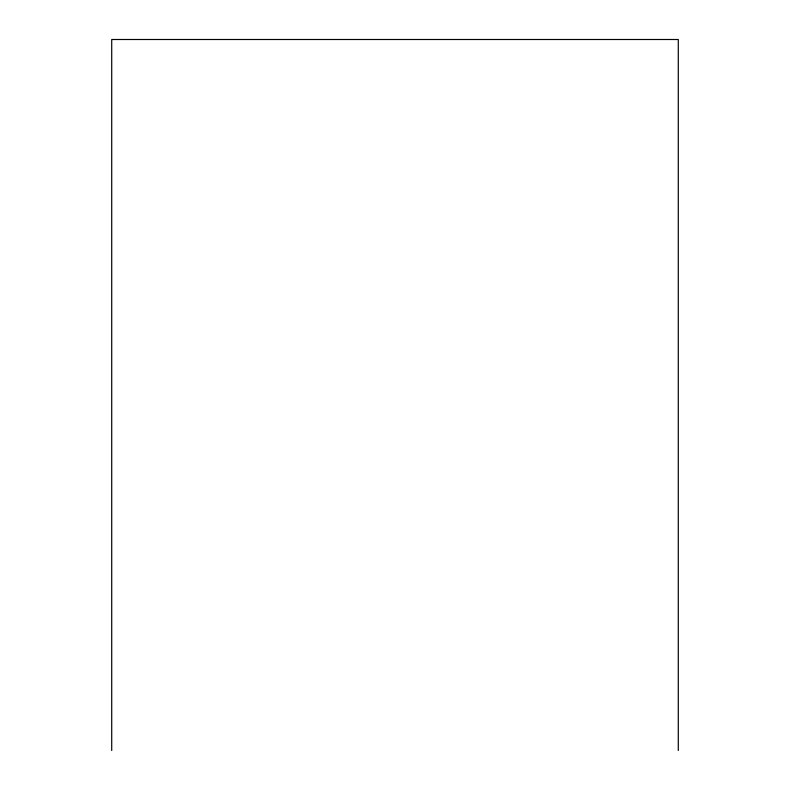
<?xml version="1.0" encoding="UTF-8"?>
<svg xmlns="http://www.w3.org/2000/svg" width="790" height="790" viewBox="0 0 790 790"><rect width="100%" height="100%" fill="white"/><g stroke="black" fill="none" stroke-linecap="round" stroke-linejoin="round"><path stroke-width="1.19" d="M678.284 750.5L678.284 39.5L111.716 39.5L111.716 750.5"/></g></svg>
